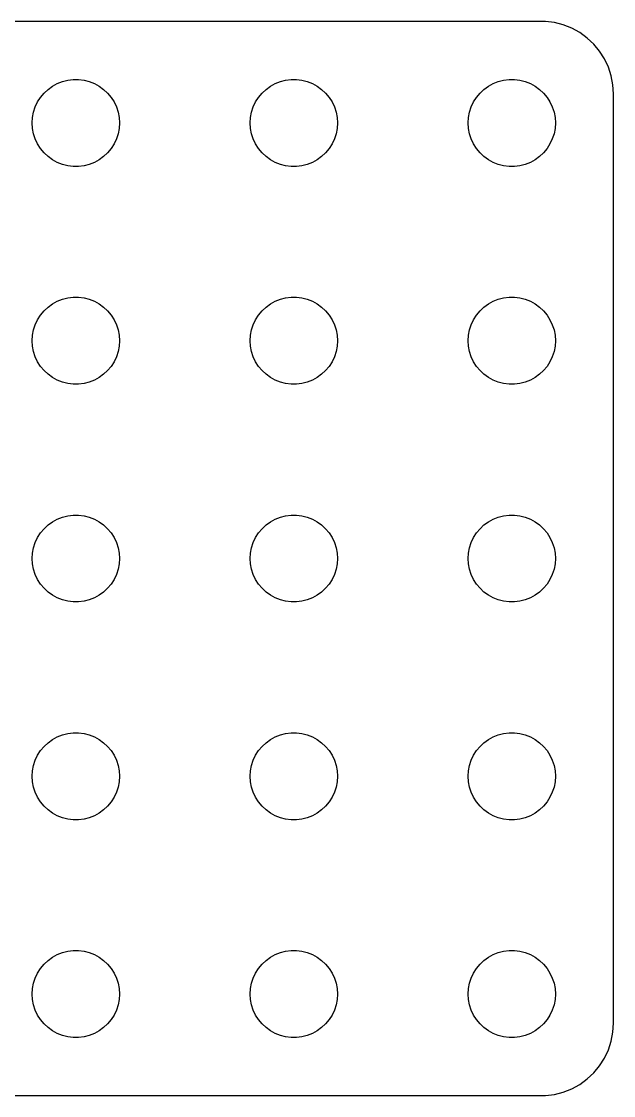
# Model space of a CAD drawing. Header units: metres. Extents: x -18 to 18, y 234 to 522.
# Drawn here: x -1.87 to 18.5, y 485.5 to 522.5 of the extents above; entities that cross this region are included whole.
import ezdxf

# ---------------------------------------------------------------- set-up
doc = ezdxf.new("R2010")
doc.units = ezdxf.units.M

msp = doc.modelspace()

# ---------------------------------------------------------------- linework, layer by layer
for p, q in [((16.157, 522.495), (-16.157, 522.495)), ((16.4684, 522.456), (16.157, 522.495)), ((16.7725, 522.378), (16.4684, 522.456)), ((17.0644, 522.262), (16.7725, 522.378)), ((17.3396, 522.111), (17.0644, 522.262)), ((17.5936, 521.926), (17.3396, 522.111)), ((17.8224, 521.711), (17.5936, 521.926)), ((18.0225, 521.469), (17.8224, 521.711)), ((18.1908, 521.204), (18.0225, 521.469)), ((18.3244, 520.92), (18.1908, 521.204)), ((18.4214, 520.622), (18.3244, 520.92)), ((-0.463516, 520.427), (-0.281067, 520.473)), ((-0.281067, 520.473), (-0.094177, 520.497)), ((-0.094177, 520.497), (0.094177, 520.497)), ((0.094177, 520.497), (0.281067, 520.473)), ((0.281067, 520.473), (0.463516, 520.427)), ((7.03647, 520.427), (7.21892, 520.473)), ((7.21892, 520.473), (7.40581, 520.497)), ((7.40581, 520.497), (7.59418, 520.497)), ((7.59418, 520.497), (7.78107, 520.473)), ((7.78107, 520.473), (7.96352, 520.427)), ((14.5365, 520.427), (14.7189, 520.473)), ((14.7189, 520.473), (14.9058, 520.497)), ((14.9058, 520.497), (15.0942, 520.497)), ((15.0942, 520.497), (15.2811, 520.473)), ((15.2811, 520.473), (15.4635, 520.427)), ((18.4803, 520.313), (18.4214, 520.622)), ((-1.09344, 520.027), (-0.956131, 520.156)), ((-0.956131, 520.156), (-0.803726, 520.266)), ((-0.803726, 520.266), (-0.638657, 520.357)), ((-0.638657, 520.357), (-0.463516, 520.427)), ((0.463516, 520.427), (0.638657, 520.357)), ((0.638657, 520.357), (0.803726, 520.266)), ((0.803726, 520.266), (0.956131, 520.156)), ((0.956131, 520.156), (1.09344, 520.027)), ((6.40654, 520.027), (6.54385, 520.156)), ((6.54385, 520.156), (6.69626, 520.266)), ((6.69626, 520.266), (6.86133, 520.357)), ((6.86133, 520.357), (7.03647, 520.427)), ((7.96352, 520.427), (8.13866, 520.357)), ((8.13866, 520.357), (8.30373, 520.266)), ((8.30373, 520.266), (8.45613, 520.156)), ((8.45613, 520.156), (8.59344, 520.027)), ((13.9065, 520.027), (14.0439, 520.156)), ((14.0439, 520.156), (14.1963, 520.266)), ((14.1963, 520.266), (14.3613, 520.357)), ((14.3613, 520.357), (14.5365, 520.427)), ((15.4635, 520.427), (15.6387, 520.357)), ((15.6387, 520.357), (15.8037, 520.266)), ((15.8037, 520.266), (15.9561, 520.156)), ((15.9561, 520.156), (16.0934, 520.027)), ((18.5, 520), (18.4803, 520.313)), ((-1.39465, 519.552), (-1.31445, 519.723)), ((-1.31445, 519.723), (-1.21352, 519.882)), ((-1.21352, 519.882), (-1.09344, 520.027)), ((1.09344, 520.027), (1.21352, 519.882)), ((1.21352, 519.882), (1.31445, 519.723)), ((1.31445, 519.723), (1.39465, 519.552)), ((6.10533, 519.552), (6.18553, 519.723)), ((6.18553, 519.723), (6.28647, 519.882)), ((6.28647, 519.882), (6.40654, 520.027)), ((8.59344, 520.027), (8.71352, 519.882)), ((8.71352, 519.882), (8.81445, 519.723)), ((8.81445, 519.723), (8.89465, 519.552)), ((13.6053, 519.552), (13.6855, 519.723)), ((13.6855, 519.723), (13.7865, 519.882)), ((13.7865, 519.882), (13.9065, 520.027)), ((16.0934, 520.027), (16.2135, 519.882)), ((16.2135, 519.882), (16.3145, 519.723)), ((16.3145, 519.723), (16.3947, 519.552)), ((18.5, 488), (18.5, 520)), ((-1.48816, 519.188), (-1.45287, 519.373)), ((-1.45287, 519.373), (-1.39465, 519.552)), ((1.39465, 519.552), (1.45287, 519.373)), ((1.45287, 519.373), (1.48816, 519.188)), ((6.01183, 519.188), (6.04712, 519.373)), ((6.04712, 519.373), (6.10533, 519.552)), ((8.89465, 519.552), (8.95287, 519.373)), ((8.95287, 519.373), (8.98816, 519.188)), ((13.5118, 519.188), (13.5471, 519.373)), ((13.5471, 519.373), (13.6053, 519.552)), ((16.3947, 519.552), (16.4529, 519.373)), ((16.4529, 519.373), (16.4882, 519.188)), ((-1.5, 519), (-1.48816, 519.188)), ((-1.48816, 518.812), (-1.5, 519)), ((1.48816, 519.188), (1.5, 519)), ((1.5, 519), (1.48816, 518.812)), ((6, 519), (6.01183, 519.188)), ((6.01183, 518.812), (6, 519)), ((8.98816, 519.188), (9, 519)), ((9, 519), (8.98816, 518.812)), ((13.5, 519), (13.5118, 519.188)), ((13.5118, 518.812), (13.5, 519)), ((16.4882, 519.188), (16.5, 519)), ((16.5, 519), (16.4882, 518.812)), ((-1.45287, 518.627), (-1.48816, 518.812)), ((-1.39465, 518.448), (-1.45287, 518.627)), ((1.45287, 518.627), (1.39465, 518.448)), ((1.48816, 518.812), (1.45287, 518.627)), ((6.04712, 518.627), (6.01183, 518.812)), ((6.10533, 518.448), (6.04712, 518.627)), ((8.95287, 518.627), (8.89465, 518.448)), ((8.98816, 518.812), (8.95287, 518.627)), ((13.5471, 518.627), (13.5118, 518.812)), ((13.6053, 518.448), (13.5471, 518.627)), ((16.4529, 518.627), (16.3947, 518.448)), ((16.4882, 518.812), (16.4529, 518.627)), ((-1.31445, 518.277), (-1.39465, 518.448)), ((-1.21352, 518.118), (-1.31445, 518.277)), ((1.31445, 518.277), (1.21352, 518.118)), ((1.39465, 518.448), (1.31445, 518.277)), ((6.18553, 518.277), (6.10533, 518.448)), ((6.28647, 518.118), (6.18553, 518.277)), ((8.81445, 518.277), (8.71352, 518.118)), ((8.89465, 518.448), (8.81445, 518.277)), ((13.6855, 518.277), (13.6053, 518.448)), ((13.7865, 518.118), (13.6855, 518.277)), ((16.3145, 518.277), (16.2135, 518.118)), ((16.3947, 518.448), (16.3145, 518.277)), ((-1.09344, 517.973), (-1.21352, 518.118)), ((-0.956131, 517.844), (-1.09344, 517.973)), ((1.09344, 517.973), (0.956131, 517.844)), ((1.21352, 518.118), (1.09344, 517.973)), ((6.40654, 517.973), (6.28647, 518.118)), ((6.54385, 517.844), (6.40654, 517.973)), ((8.59344, 517.973), (8.45613, 517.844)), ((8.71352, 518.118), (8.59344, 517.973)), ((13.9065, 517.973), (13.7865, 518.118)), ((14.0439, 517.844), (13.9065, 517.973)), ((16.0934, 517.973), (15.9561, 517.844)), ((16.2135, 518.118), (16.0934, 517.973)), ((-0.803726, 517.734), (-0.956131, 517.844)), ((-0.638657, 517.643), (-0.803726, 517.734)), ((-0.463516, 517.573), (-0.638657, 517.643)), ((-0.281067, 517.527), (-0.463516, 517.573)), ((-0.094177, 517.503), (-0.281067, 517.527)), ((0.094177, 517.503), (-0.094177, 517.503)), ((0.281067, 517.527), (0.094177, 517.503)), ((0.463516, 517.573), (0.281067, 517.527)), ((0.638657, 517.643), (0.463516, 517.573)), ((0.803726, 517.734), (0.638657, 517.643)), ((0.956131, 517.844), (0.803726, 517.734)), ((6.69626, 517.734), (6.54385, 517.844)), ((6.86133, 517.643), (6.69626, 517.734)), ((7.03647, 517.573), (6.86133, 517.643)), ((7.21892, 517.527), (7.03647, 517.573)), ((7.40581, 517.503), (7.21892, 517.527)), ((7.59418, 517.503), (7.40581, 517.503)), ((7.78107, 517.527), (7.59418, 517.503)), ((7.96352, 517.573), (7.78107, 517.527)), ((8.13866, 517.643), (7.96352, 517.573)), ((8.30373, 517.734), (8.13866, 517.643)), ((8.45613, 517.844), (8.30373, 517.734)), ((14.1963, 517.734), (14.0439, 517.844)), ((14.3613, 517.643), (14.1963, 517.734)), ((14.5365, 517.573), (14.3613, 517.643)), ((14.7189, 517.527), (14.5365, 517.573)), ((14.9058, 517.503), (14.7189, 517.527)), ((15.0942, 517.503), (14.9058, 517.503)), ((15.2811, 517.527), (15.0942, 517.503)), ((15.4635, 517.573), (15.2811, 517.527)), ((15.6387, 517.643), (15.4635, 517.573)), ((15.8037, 517.734), (15.6387, 517.643)), ((15.9561, 517.844), (15.8037, 517.734)), ((-0.956131, 512.656), (-0.803726, 512.766)), ((-0.803726, 512.766), (-0.638657, 512.857)), ((-0.638657, 512.857), (-0.463516, 512.927)), ((-0.463516, 512.927), (-0.281067, 512.973)), ((-0.281067, 512.973), (-0.094177, 512.997)), ((-0.094177, 512.997), (0.094177, 512.997)), ((0.094177, 512.997), (0.281067, 512.973)), ((0.281067, 512.973), (0.463516, 512.927)), ((0.463516, 512.927), (0.638657, 512.857)), ((0.638657, 512.857), (0.803726, 512.766)), ((0.803726, 512.766), (0.956131, 512.656)), ((6.54385, 512.656), (6.69626, 512.766)), ((6.69626, 512.766), (6.86133, 512.857)), ((6.86133, 512.857), (7.03647, 512.927)), ((7.03647, 512.927), (7.21892, 512.973)), ((7.21892, 512.973), (7.40581, 512.997)), ((7.40581, 512.997), (7.59418, 512.997)), ((7.59418, 512.997), (7.78107, 512.973)), ((7.78107, 512.973), (7.96352, 512.927)), ((7.96352, 512.927), (8.13866, 512.857)), ((8.13866, 512.857), (8.30373, 512.766)), ((8.30373, 512.766), (8.45613, 512.656)), ((14.0439, 512.656), (14.1963, 512.766)), ((14.1963, 512.766), (14.3613, 512.857)), ((14.3613, 512.857), (14.5365, 512.927)), ((14.5365, 512.927), (14.7189, 512.973)), ((14.7189, 512.973), (14.9058, 512.997)), ((14.9058, 512.997), (15.0942, 512.997)), ((15.0942, 512.997), (15.2811, 512.973)), ((15.2811, 512.973), (15.4635, 512.927)), ((15.4635, 512.927), (15.6387, 512.857)), ((15.6387, 512.857), (15.8037, 512.766)), ((15.8037, 512.766), (15.9561, 512.656)), ((-1.31445, 512.223), (-1.21352, 512.382)), ((-1.21352, 512.382), (-1.09344, 512.527)), ((-1.09344, 512.527), (-0.956131, 512.656)), ((0.956131, 512.656), (1.09344, 512.527)), ((1.09344, 512.527), (1.21352, 512.382)), ((1.21352, 512.382), (1.31445, 512.223)), ((6.18553, 512.223), (6.28647, 512.382)), ((6.28647, 512.382), (6.40654, 512.527)), ((6.40654, 512.527), (6.54385, 512.656)), ((8.45613, 512.656), (8.59344, 512.527)), ((8.59344, 512.527), (8.71352, 512.382)), ((8.71352, 512.382), (8.81445, 512.223)), ((13.6855, 512.223), (13.7865, 512.382)), ((13.7865, 512.382), (13.9065, 512.527)), ((13.9065, 512.527), (14.0439, 512.656)), ((15.9561, 512.656), (16.0934, 512.527)), ((16.0934, 512.527), (16.2135, 512.382)), ((16.2135, 512.382), (16.3145, 512.223)), ((-1.45287, 511.873), (-1.39465, 512.052)), ((-1.39465, 512.052), (-1.31445, 512.223)), ((1.31445, 512.223), (1.39465, 512.052)), ((1.39465, 512.052), (1.45287, 511.873)), ((6.04712, 511.873), (6.10533, 512.052)), ((6.10533, 512.052), (6.18553, 512.223)), ((8.81445, 512.223), (8.89465, 512.052)), ((8.89465, 512.052), (8.95287, 511.873)), ((13.5471, 511.873), (13.6053, 512.052)), ((13.6053, 512.052), (13.6855, 512.223)), ((16.3145, 512.223), (16.3947, 512.052)), ((16.3947, 512.052), (16.4529, 511.873)), ((-1.5, 511.5), (-1.48816, 511.688)), ((-1.48816, 511.688), (-1.45287, 511.873)), ((1.45287, 511.873), (1.48816, 511.688)), ((1.48816, 511.688), (1.5, 511.5)), ((6, 511.5), (6.01183, 511.688)), ((6.01183, 511.688), (6.04712, 511.873)), ((8.95287, 511.873), (8.98816, 511.688)), ((8.98816, 511.688), (9, 511.5)), ((13.5, 511.5), (13.5118, 511.688)), ((13.5118, 511.688), (13.5471, 511.873)), ((16.4529, 511.873), (16.4882, 511.688)), ((16.4882, 511.688), (16.5, 511.5)), ((-1.48816, 511.312), (-1.5, 511.5)), ((-1.45287, 511.127), (-1.48816, 511.312)), ((1.48816, 511.312), (1.45287, 511.127)), ((1.5, 511.5), (1.48816, 511.312)), ((6.01183, 511.312), (6, 511.5)), ((6.04712, 511.127), (6.01183, 511.312)), ((8.98816, 511.312), (8.95287, 511.127)), ((9, 511.5), (8.98816, 511.312)), ((13.5118, 511.312), (13.5, 511.5)), ((13.5471, 511.127), (13.5118, 511.312)), ((16.4882, 511.312), (16.4529, 511.127)), ((16.5, 511.5), (16.4882, 511.312)), ((-1.39465, 510.948), (-1.45287, 511.127)), ((-1.31445, 510.777), (-1.39465, 510.948)), ((1.39465, 510.948), (1.31445, 510.777)), ((1.45287, 511.127), (1.39465, 510.948)), ((6.10533, 510.948), (6.04712, 511.127)), ((6.18553, 510.777), (6.10533, 510.948)), ((8.89465, 510.948), (8.81445, 510.777)), ((8.95287, 511.127), (8.89465, 510.948)), ((13.6053, 510.948), (13.5471, 511.127)), ((13.6855, 510.777), (13.6053, 510.948)), ((16.3947, 510.948), (16.3145, 510.777)), ((16.4529, 511.127), (16.3947, 510.948)), ((-1.21352, 510.618), (-1.31445, 510.777)), ((-1.09344, 510.473), (-1.21352, 510.618)), ((-0.956131, 510.344), (-1.09344, 510.473)), ((1.09344, 510.473), (0.956131, 510.344)), ((1.21352, 510.618), (1.09344, 510.473)), ((1.31445, 510.777), (1.21352, 510.618)), ((6.28647, 510.618), (6.18553, 510.777)), ((6.40654, 510.473), (6.28647, 510.618)), ((6.54385, 510.344), (6.40654, 510.473)), ((8.59344, 510.473), (8.45613, 510.344)), ((8.71352, 510.618), (8.59344, 510.473)), ((8.81445, 510.777), (8.71352, 510.618)), ((13.7865, 510.618), (13.6855, 510.777)), ((13.9065, 510.473), (13.7865, 510.618)), ((14.0439, 510.344), (13.9065, 510.473)), ((16.0934, 510.473), (15.9561, 510.344)), ((16.2135, 510.618), (16.0934, 510.473)), ((16.3145, 510.777), (16.2135, 510.618)), ((-0.803726, 510.234), (-0.956131, 510.344)), ((-0.638657, 510.143), (-0.803726, 510.234)), ((-0.463516, 510.073), (-0.638657, 510.143)), ((0.638657, 510.143), (0.463516, 510.073)), ((0.803726, 510.234), (0.638657, 510.143)), ((0.956131, 510.344), (0.803726, 510.234)), ((6.69626, 510.234), (6.54385, 510.344)), ((6.86133, 510.143), (6.69626, 510.234)), ((7.03647, 510.073), (6.86133, 510.143)), ((8.13866, 510.143), (7.96352, 510.073)), ((8.30373, 510.234), (8.13866, 510.143)), ((8.45613, 510.344), (8.30373, 510.234)), ((14.1963, 510.234), (14.0439, 510.344)), ((14.3613, 510.143), (14.1963, 510.234)), ((14.5365, 510.073), (14.3613, 510.143)), ((15.6387, 510.143), (15.4635, 510.073)), ((15.8037, 510.234), (15.6387, 510.143)), ((15.9561, 510.344), (15.8037, 510.234)), ((-0.281067, 510.027), (-0.463516, 510.073)), ((-0.094177, 510.003), (-0.281067, 510.027)), ((0.094177, 510.003), (-0.094177, 510.003)), ((0.281067, 510.027), (0.094177, 510.003)), ((0.463516, 510.073), (0.281067, 510.027)), ((7.21892, 510.027), (7.03647, 510.073)), ((7.40581, 510.003), (7.21892, 510.027)), ((7.59418, 510.003), (7.40581, 510.003)), ((7.78107, 510.027), (7.59418, 510.003)), ((7.96352, 510.073), (7.78107, 510.027)), ((14.7189, 510.027), (14.5365, 510.073)), ((14.9058, 510.003), (14.7189, 510.027)), ((15.0942, 510.003), (14.9058, 510.003)), ((15.2811, 510.027), (15.0942, 510.003)), ((15.4635, 510.073), (15.2811, 510.027)), ((-0.803726, 505.266), (-0.638657, 505.357)), ((-0.638657, 505.357), (-0.463516, 505.427)), ((-0.463516, 505.427), (-0.281067, 505.473)), ((-0.281067, 505.473), (-0.094177, 505.497)), ((-0.094177, 505.497), (0.094177, 505.497)), ((0.094177, 505.497), (0.281067, 505.473)), ((0.281067, 505.473), (0.463516, 505.427)), ((0.463516, 505.427), (0.638657, 505.357)), ((0.638657, 505.357), (0.803726, 505.266)), ((6.69626, 505.266), (6.86133, 505.357)), ((6.86133, 505.357), (7.03647, 505.427)), ((7.03647, 505.427), (7.21892, 505.473)), ((7.21892, 505.473), (7.40581, 505.497)), ((7.40581, 505.497), (7.59418, 505.497)), ((7.59418, 505.497), (7.78107, 505.473)), ((7.78107, 505.473), (7.96352, 505.427)), ((7.96352, 505.427), (8.13866, 505.357)), ((8.13866, 505.357), (8.30373, 505.266)), ((14.1963, 505.266), (14.3613, 505.357)), ((14.3613, 505.357), (14.5365, 505.427)), ((14.5365, 505.427), (14.7189, 505.473)), ((14.7189, 505.473), (14.9058, 505.497)), ((14.9058, 505.497), (15.0942, 505.497)), ((15.0942, 505.497), (15.2811, 505.473)), ((15.2811, 505.473), (15.4635, 505.427)), ((15.4635, 505.427), (15.6387, 505.357)), ((15.6387, 505.357), (15.8037, 505.266)), ((-1.21352, 504.882), (-1.09344, 505.027)), ((-1.09344, 505.027), (-0.956131, 505.156)), ((-0.956131, 505.156), (-0.803726, 505.266)), ((0.803726, 505.266), (0.956131, 505.156)), ((0.956131, 505.156), (1.09344, 505.027)), ((1.09344, 505.027), (1.21352, 504.882)), ((6.28647, 504.882), (6.40654, 505.027)), ((6.40654, 505.027), (6.54385, 505.156)), ((6.54385, 505.156), (6.69626, 505.266)), ((8.30373, 505.266), (8.45613, 505.156)), ((8.45613, 505.156), (8.59344, 505.027)), ((8.59344, 505.027), (8.71352, 504.882)), ((13.7865, 504.882), (13.9065, 505.027)), ((13.9065, 505.027), (14.0439, 505.156)), ((14.0439, 505.156), (14.1963, 505.266)), ((15.8037, 505.266), (15.9561, 505.156)), ((15.9561, 505.156), (16.0934, 505.027)), ((16.0934, 505.027), (16.2135, 504.882)), ((-1.45287, 504.373), (-1.39465, 504.552)), ((-1.39465, 504.552), (-1.31445, 504.723)), ((-1.31445, 504.723), (-1.21352, 504.882)), ((1.21352, 504.882), (1.31445, 504.723)), ((1.31445, 504.723), (1.39465, 504.552)), ((1.39465, 504.552), (1.45287, 504.373)), ((6.04712, 504.373), (6.10533, 504.552)), ((6.10533, 504.552), (6.18553, 504.723)), ((6.18553, 504.723), (6.28647, 504.882)), ((8.71352, 504.882), (8.81445, 504.723)), ((8.81445, 504.723), (8.89465, 504.552)), ((8.89465, 504.552), (8.95287, 504.373)), ((13.5471, 504.373), (13.6053, 504.552)), ((13.6053, 504.552), (13.6855, 504.723)), ((13.6855, 504.723), (13.7865, 504.882)), ((16.2135, 504.882), (16.3145, 504.723)), ((16.3145, 504.723), (16.3947, 504.552)), ((16.3947, 504.552), (16.4529, 504.373)), ((-1.5, 504), (-1.48816, 504.188)), ((-1.48816, 504.188), (-1.45287, 504.373)), ((1.45287, 504.373), (1.48816, 504.188)), ((1.48816, 504.188), (1.5, 504)), ((6, 504), (6.01183, 504.188)), ((6.01183, 504.188), (6.04712, 504.373)), ((8.95287, 504.373), (8.98816, 504.188)), ((8.98816, 504.188), (9, 504)), ((13.5, 504), (13.5118, 504.188)), ((13.5118, 504.188), (13.5471, 504.373)), ((16.4529, 504.373), (16.4882, 504.188)), ((16.4882, 504.188), (16.5, 504)), ((-1.48816, 503.812), (-1.5, 504)), ((-1.45287, 503.627), (-1.48816, 503.812)), ((1.48816, 503.812), (1.45287, 503.627)), ((1.5, 504), (1.48816, 503.812)), ((6.01183, 503.812), (6, 504)), ((6.04712, 503.627), (6.01183, 503.812)), ((8.98816, 503.812), (8.95287, 503.627)), ((9, 504), (8.98816, 503.812)), ((13.5118, 503.812), (13.5, 504)), ((13.5471, 503.627), (13.5118, 503.812)), ((16.4882, 503.812), (16.4529, 503.627)), ((16.5, 504), (16.4882, 503.812)), ((-1.39465, 503.448), (-1.45287, 503.627)), ((-1.31445, 503.277), (-1.39465, 503.448)), ((1.39465, 503.448), (1.31445, 503.277)), ((1.45287, 503.627), (1.39465, 503.448)), ((6.10533, 503.448), (6.04712, 503.627)), ((6.18553, 503.277), (6.10533, 503.448)), ((8.89465, 503.448), (8.81445, 503.277)), ((8.95287, 503.627), (8.89465, 503.448)), ((13.6053, 503.448), (13.5471, 503.627)), ((13.6855, 503.277), (13.6053, 503.448)), ((16.3947, 503.448), (16.3145, 503.277)), ((16.4529, 503.627), (16.3947, 503.448)), ((-1.21352, 503.118), (-1.31445, 503.277)), ((-1.09344, 502.973), (-1.21352, 503.118)), ((1.21352, 503.118), (1.09344, 502.973)), ((1.31445, 503.277), (1.21352, 503.118)), ((6.28647, 503.118), (6.18553, 503.277)), ((6.40654, 502.973), (6.28647, 503.118)), ((8.71352, 503.118), (8.59344, 502.973)), ((8.81445, 503.277), (8.71352, 503.118)), ((13.7865, 503.118), (13.6855, 503.277)), ((13.9065, 502.973), (13.7865, 503.118)), ((16.2135, 503.118), (16.0934, 502.973)), ((16.3145, 503.277), (16.2135, 503.118)), ((-0.956131, 502.844), (-1.09344, 502.973)), ((-0.803726, 502.734), (-0.956131, 502.844)), ((-0.638657, 502.643), (-0.803726, 502.734)), ((0.803726, 502.734), (0.638657, 502.643)), ((0.956131, 502.844), (0.803726, 502.734)), ((1.09344, 502.973), (0.956131, 502.844)), ((6.54385, 502.844), (6.40654, 502.973)), ((6.69626, 502.734), (6.54385, 502.844)), ((6.86133, 502.643), (6.69626, 502.734)), ((8.30373, 502.734), (8.13866, 502.643)), ((8.45613, 502.844), (8.30373, 502.734)), ((8.59344, 502.973), (8.45613, 502.844)), ((14.0439, 502.844), (13.9065, 502.973)), ((14.1963, 502.734), (14.0439, 502.844)), ((14.3613, 502.643), (14.1963, 502.734)), ((15.8037, 502.734), (15.6387, 502.643)), ((15.9561, 502.844), (15.8037, 502.734)), ((16.0934, 502.973), (15.9561, 502.844)), ((-0.463516, 502.573), (-0.638657, 502.643)), ((-0.281067, 502.527), (-0.463516, 502.573)), ((-0.094177, 502.503), (-0.281067, 502.527)), ((0.094177, 502.503), (-0.094177, 502.503)), ((0.281067, 502.527), (0.094177, 502.503)), ((0.463516, 502.573), (0.281067, 502.527)), ((0.638657, 502.643), (0.463516, 502.573)), ((7.03647, 502.573), (6.86133, 502.643)), ((7.21892, 502.527), (7.03647, 502.573)), ((7.40581, 502.503), (7.21892, 502.527)), ((7.59418, 502.503), (7.40581, 502.503)), ((7.78107, 502.527), (7.59418, 502.503)), ((7.96352, 502.573), (7.78107, 502.527)), ((8.13866, 502.643), (7.96352, 502.573)), ((14.5365, 502.573), (14.3613, 502.643)), ((14.7189, 502.527), (14.5365, 502.573)), ((14.9058, 502.503), (14.7189, 502.527)), ((15.0942, 502.503), (14.9058, 502.503)), ((15.2811, 502.527), (15.0942, 502.503)), ((15.4635, 502.573), (15.2811, 502.527)), ((15.6387, 502.643), (15.4635, 502.573)), ((-0.638657, 497.857), (-0.463516, 497.927)), ((-0.463516, 497.927), (-0.281067, 497.973)), ((-0.281067, 497.973), (-0.094177, 497.997)), ((-0.094177, 497.997), (0.094177, 497.997)), ((0.094177, 497.997), (0.281067, 497.973)), ((0.281067, 497.973), (0.463516, 497.927)), ((0.463516, 497.927), (0.638657, 497.857)), ((6.86133, 497.857), (7.03647, 497.927)), ((7.03647, 497.927), (7.21892, 497.973)), ((7.21892, 497.973), (7.40581, 497.997)), ((7.40581, 497.997), (7.59418, 497.997)), ((7.59418, 497.997), (7.78107, 497.973)), ((7.78107, 497.973), (7.96352, 497.927)), ((7.96352, 497.927), (8.13866, 497.857)), ((14.3613, 497.857), (14.5365, 497.927)), ((14.5365, 497.927), (14.7189, 497.973)), ((14.7189, 497.973), (14.9058, 497.997)), ((14.9058, 497.997), (15.0942, 497.997)), ((15.0942, 497.997), (15.2811, 497.973)), ((15.2811, 497.973), (15.4635, 497.927)), ((15.4635, 497.927), (15.6387, 497.857)), ((-1.21352, 497.382), (-1.09344, 497.527)), ((-1.09344, 497.527), (-0.956131, 497.656)), ((-0.956131, 497.656), (-0.803726, 497.766)), ((-0.803726, 497.766), (-0.638657, 497.857)), ((0.638657, 497.857), (0.803726, 497.766)), ((0.803726, 497.766), (0.956131, 497.656)), ((0.956131, 497.656), (1.09344, 497.527)), ((1.09344, 497.527), (1.21352, 497.382)), ((6.28647, 497.382), (6.40654, 497.527)), ((6.40654, 497.527), (6.54385, 497.656)), ((6.54385, 497.656), (6.69626, 497.766)), ((6.69626, 497.766), (6.86133, 497.857)), ((8.13866, 497.857), (8.30373, 497.766)), ((8.30373, 497.766), (8.45613, 497.656)), ((8.45613, 497.656), (8.59344, 497.527)), ((8.59344, 497.527), (8.71352, 497.382)), ((13.7865, 497.382), (13.9065, 497.527)), ((13.9065, 497.527), (14.0439, 497.656)), ((14.0439, 497.656), (14.1963, 497.766)), ((14.1963, 497.766), (14.3613, 497.857)), ((15.6387, 497.857), (15.8037, 497.766)), ((15.8037, 497.766), (15.9561, 497.656)), ((15.9561, 497.656), (16.0934, 497.527)), ((16.0934, 497.527), (16.2135, 497.382)), ((-1.39465, 497.052), (-1.31445, 497.223)), ((-1.31445, 497.223), (-1.21352, 497.382)), ((1.21352, 497.382), (1.31445, 497.223)), ((1.31445, 497.223), (1.39465, 497.052)), ((6.10533, 497.052), (6.18553, 497.223)), ((6.18553, 497.223), (6.28647, 497.382)), ((8.71352, 497.382), (8.81445, 497.223)), ((8.81445, 497.223), (8.89465, 497.052)), ((13.6053, 497.052), (13.6855, 497.223)), ((13.6855, 497.223), (13.7865, 497.382)), ((16.2135, 497.382), (16.3145, 497.223)), ((16.3145, 497.223), (16.3947, 497.052)), ((-1.48816, 496.688), (-1.45287, 496.873)), ((-1.45287, 496.873), (-1.39465, 497.052)), ((1.39465, 497.052), (1.45287, 496.873)), ((1.45287, 496.873), (1.48816, 496.688)), ((6.01183, 496.688), (6.04712, 496.873)), ((6.04712, 496.873), (6.10533, 497.052)), ((8.89465, 497.052), (8.95287, 496.873)), ((8.95287, 496.873), (8.98816, 496.688)), ((13.5118, 496.688), (13.5471, 496.873)), ((13.5471, 496.873), (13.6053, 497.052)), ((16.3947, 497.052), (16.4529, 496.873)), ((16.4529, 496.873), (16.4882, 496.688)), ((-1.5, 496.5), (-1.48816, 496.688)), ((-1.48816, 496.312), (-1.5, 496.5)), ((1.48816, 496.688), (1.5, 496.5)), ((1.5, 496.5), (1.48816, 496.312)), ((6, 496.5), (6.01183, 496.688)), ((6.01183, 496.312), (6, 496.5)), ((8.98816, 496.688), (9, 496.5)), ((9, 496.5), (8.98816, 496.312)), ((13.5, 496.5), (13.5118, 496.688)), ((13.5118, 496.312), (13.5, 496.5)), ((16.4882, 496.688), (16.5, 496.5)), ((16.5, 496.5), (16.4882, 496.312)), ((-1.45287, 496.127), (-1.48816, 496.312)), ((-1.39465, 495.948), (-1.45287, 496.127)), ((1.45287, 496.127), (1.39465, 495.948)), ((1.48816, 496.312), (1.45287, 496.127)), ((6.04712, 496.127), (6.01183, 496.312)), ((6.10533, 495.948), (6.04712, 496.127)), ((8.95287, 496.127), (8.89465, 495.948)), ((8.98816, 496.312), (8.95287, 496.127)), ((13.5471, 496.127), (13.5118, 496.312)), ((13.6053, 495.948), (13.5471, 496.127)), ((16.4529, 496.127), (16.3947, 495.948)), ((16.4882, 496.312), (16.4529, 496.127)), ((-1.31445, 495.777), (-1.39465, 495.948)), ((-1.21352, 495.618), (-1.31445, 495.777)), ((1.31445, 495.777), (1.21352, 495.618)), ((1.39465, 495.948), (1.31445, 495.777)), ((6.18553, 495.777), (6.10533, 495.948)), ((6.28647, 495.618), (6.18553, 495.777)), ((8.81445, 495.777), (8.71352, 495.618)), ((8.89465, 495.948), (8.81445, 495.777)), ((13.6855, 495.777), (13.6053, 495.948)), ((13.7865, 495.618), (13.6855, 495.777)), ((16.3145, 495.777), (16.2135, 495.618)), ((16.3947, 495.948), (16.3145, 495.777)), ((-1.09344, 495.473), (-1.21352, 495.618)), ((-0.956131, 495.344), (-1.09344, 495.473)), ((-0.803726, 495.234), (-0.956131, 495.344)), ((0.956131, 495.344), (0.803726, 495.234)), ((1.09344, 495.473), (0.956131, 495.344)), ((1.21352, 495.618), (1.09344, 495.473)), ((6.40654, 495.473), (6.28647, 495.618)), ((6.54385, 495.344), (6.40654, 495.473)), ((6.69626, 495.234), (6.54385, 495.344)), ((8.45613, 495.344), (8.30373, 495.234)), ((8.59344, 495.473), (8.45613, 495.344)), ((8.71352, 495.618), (8.59344, 495.473)), ((13.9065, 495.473), (13.7865, 495.618)), ((14.0439, 495.344), (13.9065, 495.473)), ((14.1963, 495.234), (14.0439, 495.344)), ((15.9561, 495.344), (15.8037, 495.234)), ((16.0934, 495.473), (15.9561, 495.344)), ((16.2135, 495.618), (16.0934, 495.473)), ((-0.638657, 495.143), (-0.803726, 495.234)), ((-0.463516, 495.073), (-0.638657, 495.143)), ((-0.281067, 495.027), (-0.463516, 495.073)), ((-0.094177, 495.003), (-0.281067, 495.027)), ((0.094177, 495.003), (-0.094177, 495.003)), ((0.281067, 495.027), (0.094177, 495.003)), ((0.463516, 495.073), (0.281067, 495.027)), ((0.638657, 495.143), (0.463516, 495.073)), ((0.803726, 495.234), (0.638657, 495.143)), ((6.86133, 495.143), (6.69626, 495.234)), ((7.03647, 495.073), (6.86133, 495.143)), ((7.21892, 495.027), (7.03647, 495.073)), ((7.40581, 495.003), (7.21892, 495.027)), ((7.59418, 495.003), (7.40581, 495.003)), ((7.78107, 495.027), (7.59418, 495.003)), ((7.96352, 495.073), (7.78107, 495.027)), ((8.13866, 495.143), (7.96352, 495.073)), ((8.30373, 495.234), (8.13866, 495.143)), ((14.3613, 495.143), (14.1963, 495.234)), ((14.5365, 495.073), (14.3613, 495.143)), ((14.7189, 495.027), (14.5365, 495.073)), ((14.9058, 495.003), (14.7189, 495.027)), ((15.0942, 495.003), (14.9058, 495.003)), ((15.2811, 495.027), (15.0942, 495.003)), ((15.4635, 495.073), (15.2811, 495.027)), ((15.6387, 495.143), (15.4635, 495.073)), ((15.8037, 495.234), (15.6387, 495.143)), ((-0.281067, 490.473), (-0.094177, 490.497)), ((-0.094177, 490.497), (0.094177, 490.497)), ((0.094177, 490.497), (0.281067, 490.473)), ((7.21892, 490.473), (7.40581, 490.497)), ((7.40581, 490.497), (7.59418, 490.497)), ((7.59418, 490.497), (7.78107, 490.473)), ((14.7189, 490.473), (14.9058, 490.497)), ((14.9058, 490.497), (15.0942, 490.497)), ((15.0942, 490.497), (15.2811, 490.473)), ((-1.09344, 490.027), (-0.956131, 490.156)), ((-0.956131, 490.156), (-0.803726, 490.266)), ((-0.803726, 490.266), (-0.638657, 490.357)), ((-0.638657, 490.357), (-0.463516, 490.427)), ((-0.463516, 490.427), (-0.281067, 490.473)), ((0.281067, 490.473), (0.463516, 490.427)), ((0.463516, 490.427), (0.638657, 490.357)), ((0.638657, 490.357), (0.803726, 490.266)), ((0.803726, 490.266), (0.956131, 490.156)), ((0.956131, 490.156), (1.09344, 490.027)), ((6.40654, 490.027), (6.54385, 490.156)), ((6.54385, 490.156), (6.69626, 490.266)), ((6.69626, 490.266), (6.86133, 490.357)), ((6.86133, 490.357), (7.03647, 490.427)), ((7.03647, 490.427), (7.21892, 490.473)), ((7.78107, 490.473), (7.96352, 490.427)), ((7.96352, 490.427), (8.13866, 490.357)), ((8.13866, 490.357), (8.30373, 490.266)), ((8.30373, 490.266), (8.45613, 490.156)), ((8.45613, 490.156), (8.59344, 490.027)), ((13.9065, 490.027), (14.0439, 490.156)), ((14.0439, 490.156), (14.1963, 490.266)), ((14.1963, 490.266), (14.3613, 490.357)), ((14.3613, 490.357), (14.5365, 490.427)), ((14.5365, 490.427), (14.7189, 490.473)), ((15.2811, 490.473), (15.4635, 490.427)), ((15.4635, 490.427), (15.6387, 490.357)), ((15.6387, 490.357), (15.8037, 490.266)), ((15.8037, 490.266), (15.9561, 490.156)), ((15.9561, 490.156), (16.0934, 490.027)), ((-1.31445, 489.723), (-1.21352, 489.882)), ((-1.21352, 489.882), (-1.09344, 490.027)), ((1.09344, 490.027), (1.21352, 489.882)), ((1.21352, 489.882), (1.31445, 489.723)), ((6.18553, 489.723), (6.28647, 489.882)), ((6.28647, 489.882), (6.40654, 490.027)), ((8.59344, 490.027), (8.71352, 489.882)), ((8.71352, 489.882), (8.81445, 489.723)), ((13.6855, 489.723), (13.7865, 489.882)), ((13.7865, 489.882), (13.9065, 490.027)), ((16.0934, 490.027), (16.2135, 489.882)), ((16.2135, 489.882), (16.3145, 489.723)), ((-1.45287, 489.373), (-1.39465, 489.552)), ((-1.39465, 489.552), (-1.31445, 489.723)), ((1.31445, 489.723), (1.39465, 489.552)), ((1.39465, 489.552), (1.45287, 489.373)), ((6.04712, 489.373), (6.10533, 489.552)), ((6.10533, 489.552), (6.18553, 489.723)), ((8.81445, 489.723), (8.89465, 489.552)), ((8.89465, 489.552), (8.95287, 489.373)), ((13.5471, 489.373), (13.6053, 489.552)), ((13.6053, 489.552), (13.6855, 489.723)), ((16.3145, 489.723), (16.3947, 489.552)), ((16.3947, 489.552), (16.4529, 489.373)), ((-1.5, 489), (-1.48816, 489.188)), ((-1.48816, 489.188), (-1.45287, 489.373)), ((1.45287, 489.373), (1.48816, 489.188)), ((1.48816, 489.188), (1.5, 489)), ((6, 489), (6.01183, 489.188)), ((6.01183, 489.188), (6.04712, 489.373)), ((8.95287, 489.373), (8.98816, 489.188)), ((8.98816, 489.188), (9, 489)), ((13.5, 489), (13.5118, 489.188)), ((13.5118, 489.188), (13.5471, 489.373)), ((16.4529, 489.373), (16.4882, 489.188)), ((16.4882, 489.188), (16.5, 489)), ((-1.48816, 488.812), (-1.5, 489)), ((-1.45287, 488.627), (-1.48816, 488.812)), ((1.48816, 488.812), (1.45287, 488.627)), ((1.5, 489), (1.48816, 488.812)), ((6.01183, 488.812), (6, 489)), ((6.04712, 488.627), (6.01183, 488.812)), ((8.98816, 488.812), (8.95287, 488.627)), ((9, 489), (8.98816, 488.812)), ((13.5118, 488.812), (13.5, 489)), ((13.5471, 488.627), (13.5118, 488.812)), ((16.4882, 488.812), (16.4529, 488.627)), ((16.5, 489), (16.4882, 488.812)), ((-1.39465, 488.448), (-1.45287, 488.627)), ((-1.31445, 488.277), (-1.39465, 488.448)), ((-1.21352, 488.118), (-1.31445, 488.277)), ((1.31445, 488.277), (1.21352, 488.118)), ((1.39465, 488.448), (1.31445, 488.277)), ((1.45287, 488.627), (1.39465, 488.448)), ((6.10533, 488.448), (6.04712, 488.627)), ((6.18553, 488.277), (6.10533, 488.448)), ((6.28647, 488.118), (6.18553, 488.277)), ((8.81445, 488.277), (8.71352, 488.118)), ((8.89465, 488.448), (8.81445, 488.277)), ((8.95287, 488.627), (8.89465, 488.448)), ((13.6053, 488.448), (13.5471, 488.627)), ((13.6855, 488.277), (13.6053, 488.448)), ((13.7865, 488.118), (13.6855, 488.277)), ((16.3145, 488.277), (16.2135, 488.118)), ((16.3947, 488.448), (16.3145, 488.277)), ((16.4529, 488.627), (16.3947, 488.448)), ((-1.09344, 487.973), (-1.21352, 488.118)), ((-0.956131, 487.844), (-1.09344, 487.973)), ((1.09344, 487.973), (0.956131, 487.844)), ((1.21352, 488.118), (1.09344, 487.973)), ((6.40654, 487.973), (6.28647, 488.118)), ((6.54385, 487.844), (6.40654, 487.973)), ((8.59344, 487.973), (8.45613, 487.844)), ((8.71352, 488.118), (8.59344, 487.973)), ((13.9065, 487.973), (13.7865, 488.118)), ((14.0439, 487.844), (13.9065, 487.973)), ((16.0934, 487.973), (15.9561, 487.844)), ((16.2135, 488.118), (16.0934, 487.973)), ((18.4803, 487.687), (18.5, 488)), ((-0.803726, 487.734), (-0.956131, 487.844)), ((-0.638657, 487.643), (-0.803726, 487.734)), ((-0.463516, 487.573), (-0.638657, 487.643)), ((-0.281067, 487.527), (-0.463516, 487.573)), ((0.463516, 487.573), (0.281067, 487.527)), ((0.638657, 487.643), (0.463516, 487.573)), ((0.803726, 487.734), (0.638657, 487.643)), ((0.956131, 487.844), (0.803726, 487.734)), ((6.69626, 487.734), (6.54385, 487.844)), ((6.86133, 487.643), (6.69626, 487.734)), ((7.03647, 487.573), (6.86133, 487.643)), ((7.21892, 487.527), (7.03647, 487.573)), ((7.96352, 487.573), (7.78107, 487.527)), ((8.13866, 487.643), (7.96352, 487.573)), ((8.30373, 487.734), (8.13866, 487.643)), ((8.45613, 487.844), (8.30373, 487.734)), ((14.1963, 487.734), (14.0439, 487.844)), ((14.3613, 487.643), (14.1963, 487.734)), ((14.5365, 487.573), (14.3613, 487.643)), ((14.7189, 487.527), (14.5365, 487.573)), ((15.4635, 487.573), (15.2811, 487.527)), ((15.6387, 487.643), (15.4635, 487.573)), ((15.8037, 487.734), (15.6387, 487.643)), ((15.9561, 487.844), (15.8037, 487.734)), ((18.4214, 487.378), (18.4803, 487.687)), ((-0.094177, 487.503), (-0.281067, 487.527)), ((0.094177, 487.503), (-0.094177, 487.503)), ((0.281067, 487.527), (0.094177, 487.503)), ((7.40581, 487.503), (7.21892, 487.527)), ((7.59418, 487.503), (7.40581, 487.503)), ((7.78107, 487.527), (7.59418, 487.503)), ((14.9058, 487.503), (14.7189, 487.527)), ((15.0942, 487.503), (14.9058, 487.503)), ((15.2811, 487.527), (15.0942, 487.503)), ((18.3244, 487.08), (18.4214, 487.378)), ((18.0225, 486.531), (18.1908, 486.796)), ((18.1908, 486.796), (18.3244, 487.08)), ((17.8224, 486.289), (18.0225, 486.531)), ((17.3396, 485.889), (17.5936, 486.074)), ((17.5936, 486.074), (17.8224, 486.289)), ((16.7725, 485.622), (17.0644, 485.738)), ((17.0644, 485.738), (17.3396, 485.889)), ((-16.157, 485.505), (16.157, 485.505)), ((16.157, 485.505), (16.4684, 485.544)), ((16.4684, 485.544), (16.7725, 485.622))]:
    msp.add_line(p, q)

doc.saveas('drawing.dxf')
